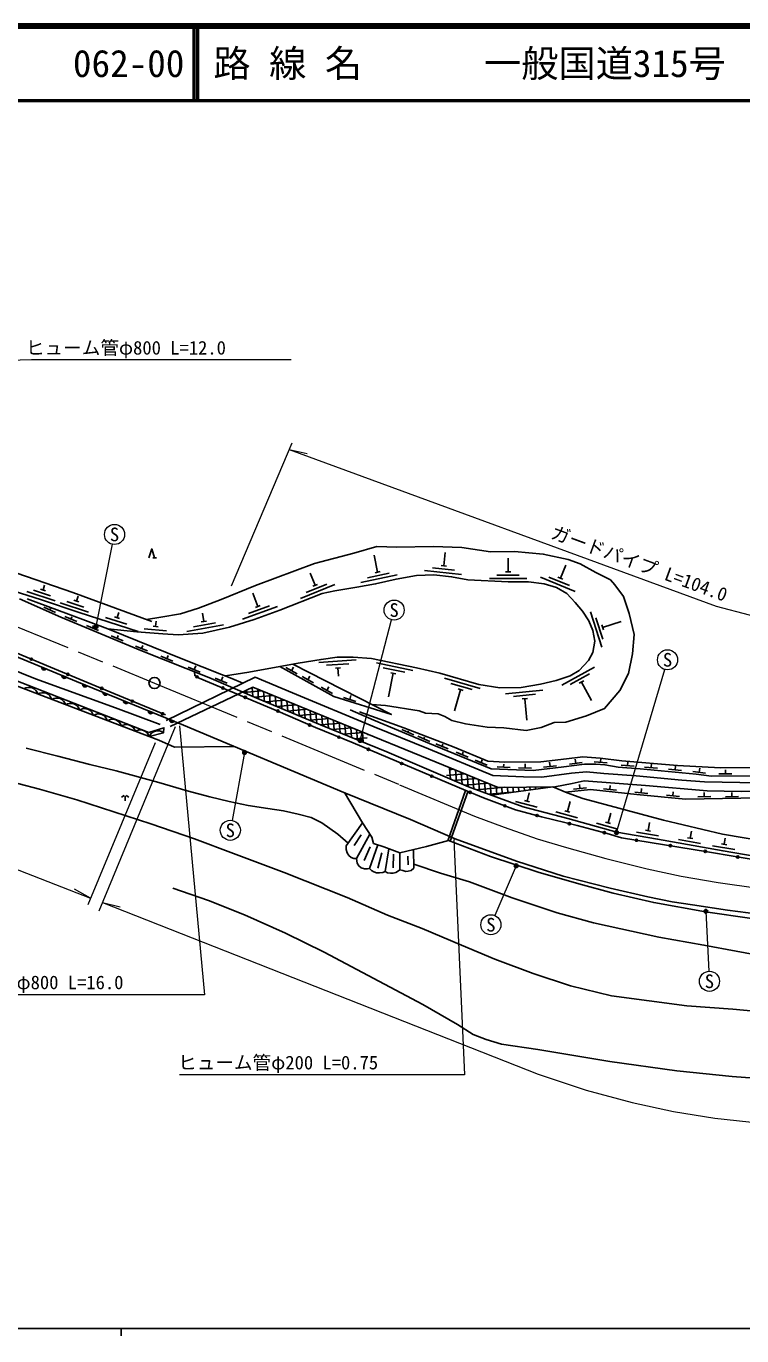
# Model space of a CAD drawing. Units: millimetres, scale not verified. Extents: x 40000 to 680000, y 20000 to 380000.
# Drawn here: x 155240 to 251362, y 204000 to 380000 of the extents above; entities that cross this region are included whole.
import ezdxf
from ezdxf.enums import TextEntityAlignment as Align

# ---------------------------------------------------------------- set-up
doc = ezdxf.new("R2010")
doc.units = ezdxf.units.MM
doc.header["$LTSCALE"] = 1000
doc.linetypes.add('CHAIN', pattern=[18.5, 12, -1.5, 3.5, -1.5])
for name, color, linetype, lineweight in [('M-BGD', 7, 'Continuous', 25), ('M-BGD-HTXT', 7, 'Continuous', 13), ('M-BMK', 2, 'CHAIN', 13), ('M-BMK-SRVR', 3, 'Continuous', 25), ('M-STR-HTXT', 7, 'Continuous', 13), ('M-STR-STRC', 7, 'Continuous', 25), ('M-TTL', 2, 'Continuous', 140), ('M-TTL-BAND', 7, 'Continuous', 25), ('M-TTL-LINE', 7, 'Continuous', 50)]:
    doc.layers.add(name, color=color, linetype=linetype, lineweight=lineweight)
doc.layers.add('M-TTL-TXT', color=7, linetype='Continuous')
doc.styles.add('ＭＳ ゴシック', font='')
doc.styles.get('ＭＳ ゴシック').set_extended_font_data('MS Gothic')
pattern_1 = [(5, (1090, -1131), (-65.3668, 747.146), []), (95, (1090, -1131), (-747.146, -65.3668), [])]

msp = doc.modelspace()

# ---------------------------------------------------------------- hatches: boundary and pattern name
at = {"layer": 'M-BGD'}
for points in [[(157924, 293628), (157347, 293870, 0.84072)], [(160053, 292738), (160630, 292497, -0.84072)], [(162833, 291584), (163413, 291348, -0.84072)], [(165566, 290471), (166145, 290234, -0.84072)], [(168907, 289109), (168327, 289345, 0.84072)], [(172237, 287752), (171658, 287988, 0.84072)], [(175098, 286586), (174519, 286822, 0.84072)]]:
    msp.add_hatch(color=256, dxfattribs=at).paths.add_polyline_path(points)
h = msp.add_hatch(dxfattribs=at)
h.set_pattern_fill('USER', color=256, style=0, pattern_type=2)
h.set_pattern_definition(pattern_1)
h.paths.add_polyline_path([(197834, 286177), (185698, 291193), (184277, 290511), (186539, 289543), (194791, 286130), (200757, 283677), (201218, 284800)])
h = msp.add_hatch(dxfattribs=at)
h.set_pattern_fill('USER', color=256, style=0, pattern_type=2)
h.set_pattern_definition(pattern_1)
h.paths.add_polyline_path([(212883, 280053), (212161, 280347), (211623, 279085), (214648, 277794), (217758, 276643), (225973, 277779), (218645, 277709)])
at = {"layer": 'M-STR-STRC'}
for points in [[(164849, 299439, -0.41421), (164749, 299099, -0.41421), (164410, 299199, -1)], [(200316, 284127, -0.41421), (200216, 283788, -0.41421), (199877, 283888, -1)], [(184791, 282514, -0.41421), (184691, 282174, -0.41421), (184352, 282274, -1)], [(234743, 271778, -0.41421), (234643, 271439, -0.41421), (234304, 271539, -1)], [(221273, 267288, -1), (220834, 267049, -0.41421), (220934, 267388, -0.41421)], [(246765, 261164, -1), (246326, 260925, -0.41421), (246426, 261264, -0.41421)]]:
    msp.add_hatch(color=256, dxfattribs=at).paths.add_polyline_path(points)

# ---------------------------------------------------------------- linework, layer by layer
at = {"layer": 'M-BGD'}
for p, q in [((172242, 308568), (172744, 308568)), ((202448, 306631), (201961, 308910)), ((211339, 307485), (211532, 309276)), ((219974, 306685), (219973, 308509)), ((194058, 304861), (193405, 306505)), ((200191, 305228), (205081, 306274)), ((201075, 305877), (204009, 306505)), ((202106, 306558), (202790, 306704)), ((208757, 306859), (213728, 306321)), ((209799, 307199), (212782, 306876)), ((210991, 307522), (211687, 307447)), ((219624, 306685), (220324, 306685)), ((226997, 305810), (227730, 307586)), ((157505, 304245), (157713, 304879)), ((192068, 303101), (196714, 304948)), ((192831, 303889), (195618, 304997)), ((193733, 304732), (194384, 304990)), ((217474, 305784), (222474, 305786)), ((218474, 306234), (221474, 306236)), ((224342, 305932), (228964, 304024)), ((225438, 305966), (228211, 304822)), ((226673, 305944), (227320, 305676)), ((155324, 304014), (159125, 302767)), ((156225, 304192), (158505, 303444)), ((157172, 304355), (157838, 304136)), ((161658, 302856), (162321, 302633)), ((161989, 302745), (162205, 303388)), ((186350, 302012), (185691, 303804)), ((157597, 301901), (159196, 301190)), ((158396, 301545), (158491, 301757)), ((159807, 302527), (163599, 301255)), ((160709, 302699), (162984, 301936)), ((167446, 300524), (167660, 301198)), ((179105, 299992), (178910, 301100)), ((184315, 300305), (189007, 302030)), ((185098, 301072), (187913, 302107)), ((186022, 301891), (186679, 302133)), ((231043, 301305), (232559, 296541)), ((160435, 300651), (162050, 299979)), ((161242, 300315), (161372, 300626)), ((163349, 299438), (164964, 298765)), ((164156, 299101), (164301, 299448)), ((165880, 300549), (168739, 299640)), ((167112, 300630), (167779, 300418)), ((172272, 299355), (172970, 299300)), ((172621, 299327), (172677, 300041)), ((176800, 298671), (181724, 299540)), ((177706, 299288), (180661, 299809)), ((178761, 299931), (179450, 300052)), ((231775, 300489), (232684, 297630)), ((232552, 299529), (232764, 298862)), ((232658, 299196), (235174, 299996)), ((166634, 298070), (168249, 297397)), ((167442, 297733), (167604, 298124)), ((171091, 298996), (174082, 298762)), ((169915, 296690), (171539, 296040)), ((170727, 296365), (170885, 296759)), ((173332, 295322), (174957, 294671)), ((174145, 294996), (174310, 295409)), ((177796, 293534), (178005, 294057)), ((199550, 294827), (194561, 294497)), ((198582, 294312), (195589, 294114)), ((207183, 293418), (202285, 294425)), ((157924, 293628), (157347, 293870)), ((160630, 292497), (160053, 292738)), ((176983, 293860), (178608, 293209)), ((180627, 292380), (182235, 291691)), ((181431, 292035), (181652, 292552)), ((190101, 293805), (191629, 292952)), ((190865, 293378), (191139, 293869)), ((192300, 292588), (193828, 291735)), ((193064, 292162), (193338, 292653)), ((197465, 293787), (196766, 293741)), ((197115, 293764), (197190, 292642)), ((206113, 293179), (203174, 293783)), ((204553, 293040), (203898, 289854)), ((204896, 292969), (204210, 293110)), ((216230, 291005), (211426, 292393)), ((231572, 293853), (227193, 291441)), ((230914, 292976), (228286, 291529)), ((163413, 291348), (162833, 291584)), ((166145, 290234), (165566, 290471)), ((194849, 291166), (196377, 290313)), ((195613, 290739), (195887, 291231)), ((215144, 290851), (212262, 291683)), ((213578, 290835), (212757, 287994)), ((213914, 290738), (213242, 290932)), ((224621, 290749), (219642, 290289)), ((230123, 292027), (229510, 291690)), ((229817, 291858), (231181, 289382)), ((168907, 289109), (168327, 289345)), ((197857, 289784), (199528, 289265)), ((198693, 289525), (198860, 290062)), ((223666, 290209), (220679, 289933)), ((222563, 289655), (221866, 289591)), ((222214, 289623), (222480, 286751)), ((172237, 287752), (171658, 287988)), ((175098, 286586), (174519, 286822)), ((205706, 285464), (207318, 284785)), ((206512, 285125), (206592, 285316)), ((207843, 284564), (209456, 283884)), ((208649, 284224), (208742, 284444)), ((210283, 283544), (211901, 282877)), ((211092, 283210), (211216, 283511)), ((212985, 282431), (214604, 281765)), ((213795, 282098), (213932, 282433)), ((232386, 281072), (232427, 281633)), ((215550, 281376), (217168, 280710)), ((216359, 281043), (216502, 281389)), ((218488, 280443), (220237, 280381)), ((219363, 280412), (219377, 280823)), ((221382, 280348), (223131, 280286)), ((222256, 280317), (222276, 280879)), ((224739, 280427), (226479, 280617)), ((225609, 280522), (225548, 281082)), ((228199, 280825), (229933, 281061)), ((229066, 280943), (228990, 281500)), ((231514, 281136), (233259, 281009)), ((235145, 280670), (236891, 280552)), ((236018, 280611), (236056, 281172)), ((238305, 280440), (240047, 280274)), ((239176, 280357), (239229, 280917)), ((241531, 280133), (243273, 279967)), ((242402, 280050), (242456, 280610)), ((244766, 279843), (246501, 279615)), ((245633, 279729), (245706, 280287)), ((249154, 279517), (249153, 280079)), ((229613, 277538), (229554, 278097)), ((248279, 279515), (250029, 279519)), ((168030, 276392), (168380, 276594)), ((168530, 276556), (168530, 275901)), ((169030, 276392), (168680, 276594)), ((214227, 277299), (211860, 270513)), ((217758, 276643), (225973, 277779)), ((222528, 275865), (222812, 276954)), ((228743, 277446), (230483, 277630)), ((232773, 277507), (234513, 277329)), ((233643, 277418), (233700, 277977)), ((236980, 277075), (238721, 276899)), ((237851, 276987), (237907, 277547)), ((241236, 276646), (242977, 276470)), ((242106, 276558), (242163, 277118)), ((245446, 276446), (247195, 276475)), ((246320, 276460), (246311, 277023)), ((249161, 276450), (250911, 276479)), ((250036, 276465), (250027, 277027)), ((220963, 275809), (223866, 275051)), ((222190, 275954), (222867, 275777)), ((227944, 274452), (228307, 275799)), ((198240, 269832), (200410, 272937)), ((226378, 274407), (229275, 273627)), ((227606, 274543), (228282, 274361)), ((231843, 272899), (234732, 272091)), ((233072, 273022), (233746, 272834)), ((233409, 272928), (233780, 274255)), ((238775, 271878), (238960, 272987)), ((199302, 269889), (200212, 271305)), ((199587, 268137), (201390, 271429)), ((237221, 271681), (240180, 271187)), ((238430, 271936), (239120, 271820)), ((244435, 270879), (244601, 271804)), ((200649, 267894), (201464, 269735)), ((201368, 266811), (202470, 269988)), ((203452, 266393), (203944, 269464)), ((207326, 266865), (207282, 269347)), ((242879, 270701), (245831, 270170)), ((244090, 270941), (244779, 270817)), ((247449, 269866), (250407, 269362)), ((248658, 270116), (249348, 269999)), ((249003, 270058), (249141, 270869)), ((202492, 266867), (202988, 268886)), ((204511, 266903), (204594, 268720)), ((205446, 266622), (205431, 268920)), ((206543, 267304), (206508, 268472))]:
    msp.add_line(p, q, dxfattribs=at)
for points in [[(104630, 326629), (106301, 326130), (106622, 326051), (106343, 325249), (106506, 322786), (109371, 322110), (122560, 319209), (126577, 317876), (129411, 316990), (131092, 316399), (135335, 316119), (137229, 315941), (147557, 308781), (153969, 306474), (161510, 303874), (172124, 299990)], [(129435, 312088), (129799, 309907), (131944, 303009), (132008, 302145), (133737, 298109), (137210, 297165), (146839, 294497), (149458, 293767), (171716, 285064), (173733, 285717), (173683, 285051), (171752, 284527)], [(130910, 302931), (129570, 307295), (128711, 310227), (128716, 310643), (129720, 311311), (136707, 309316), (141905, 307910), (142486, 307855), (153505, 304107), (157293, 302896), (162351, 301200), (170293, 298674)], [(171402, 300255), (173342, 300597), (175969, 301024), (178390, 301792), (181431, 302972), (186022, 304830), (193963, 307807), (199268, 309159), (202323, 310059), (205045, 310003), (209887, 310062), (213745, 309958), (217612, 309338), (220816, 309397), (224690, 309057), (228026, 308348), (229664, 307744), (231775, 306593), (233709, 305575), (234319, 304936), (235470, 303357), (236252, 301071), (236888, 298264), (236666, 295668), (236150, 292991), (234984, 290719), (232931, 288322), (230510, 287334), (227706, 286463), (226170, 286419), (224429, 285741), (222418, 285355), (219392, 285709), (217148, 285797), (214235, 286255), (212420, 286698), (211460, 287244), (210574, 287583), (208892, 287672), (208021, 288011), (203508, 288701), (201683, 288825)], [(171718, 308568), (172106, 309756), (172494, 308568)], [(166195, 298994), (170083, 298623), (173584, 298349), (175650, 298188), (178957, 298430), (182529, 299255), (185869, 300255), (189290, 301512), (194974, 303772), (196685, 304111), (199654, 304611), (202171, 305046), (204914, 305707), (207673, 306158), (210000, 306272), (212388, 306014), (214550, 305611), (219974, 305335), (222720, 305336), (224820, 305046), (226482, 304562), (227869, 303772), (228998, 302563), (229968, 301382), (230807, 300093), (231372, 298787), (231630, 297335), (231373, 295816), (230792, 294735), (229534, 293413), (228324, 292672), (226436, 292059), (224305, 291555), (221724, 291119), (218852, 291087), (216061, 291523), (210815, 293038), (207648, 293782), (201633, 295018), (199158, 295217), (197029, 295201), (194851, 294911), (191767, 294378), (185138, 293185), (181999, 292679)], [(131944, 303009), (132766, 303032), (141141, 300771), (148175, 298458), (151252, 296992), (153820, 295821), (158520, 293853), (167007, 290323), (173945, 287431)], [(154350, 303038), (159869, 300582), (170617, 296106), (179749, 292449), (186539, 289543), (194791, 286130), (203669, 282480), (214648, 277794), (221997, 275074), (228015, 273503), (234575, 271667), (240054, 270752), (248852, 269170), (256423, 267882), (263329, 266556), (273784, 266048), (283170, 265462), (294914, 264895), (369385, 260535)], [(155347, 303043), (160915, 300962), (166195, 298994), (176268, 294912), (181476, 292890), (182881, 292323), (184346, 291724)], [(132922, 298697), (133372, 297689), (149332, 293090), (171752, 284527)], [(133308, 299110), (136089, 299038), (143425, 296782), (150600, 294648), (156504, 292309), (167226, 288395), (173212, 286151)], [(152390, 295942), (162001, 291923), (176385, 286061), (197908, 277025), (206867, 273392), (212860, 270789), (221077, 267772), (227371, 265772), (233699, 264145), (238745, 263000), (242027, 262344), (244731, 261898), (249449, 261200), (256404, 260309), (260991, 259821), (263052, 259625), (267705, 259426), (287757, 258289), (299856, 257704), (336670, 255577)], [(191066, 294252), (204292, 287492), (196546, 289897), (189308, 293936)], [(174021, 286697), (186014, 292536), (191019, 290406), (201971, 285829), (209260, 282879), (217923, 279319), (222026, 279103), (224484, 279095), (228472, 279598), (230517, 279808), (232849, 279571), (237173, 279244), (243288, 278657), (246336, 278433), (255829, 278259)], [(177845, 293212), (177879, 292737), (178489, 292382), (189044, 287965), (194110, 285731), (199152, 283671), (214291, 277272), (216673, 276297), (220958, 274691), (224459, 273760), (229270, 272568), (233256, 271519), (235224, 270927), (246738, 269051), (250482, 268401), (255342, 267625), (264095, 266091), (265345, 265983), (269472, 265773), (275380, 265527), (281696, 265226), (282015, 265534)], [(174599, 285870), (185698, 291193), (197834, 286177), (218645, 277709), (226262, 277782), (228566, 278210), (230185, 278580), (238417, 277944), (246711, 277237), (251285, 277133), (258008, 277214), (272411, 281068), (276447, 281023), (286330, 280802), (296325, 285710), (305817, 285714), (311484, 285644), (317621, 284661), (322929, 283896), (333978, 277682), (342263, 276125)], [(200030, 287855), (205944, 285700), (212721, 283086), (217244, 281233), (219531, 281091), (224361, 281144), (227814, 281525), (230018, 281831), (232316, 281635), (235268, 281276), (242721, 280633), (248520, 280349), (257917, 280419), (269130, 283227), (272630, 284009), (279971, 283911), (285498, 283770), (295676, 288689), (302398, 288717), (311301, 288815), (312710, 288760), (322658, 287166)], [(198764, 288143), (201913, 286757), (209395, 283605), (217694, 280189), (223328, 279990), (227471, 280443), (230221, 280816), (231766, 280836), (232976, 280747), (234777, 280413), (237689, 280216), (245241, 279497), (247271, 279231), (254399, 279249)], [(171752, 284527), (173049, 284042), (175179, 283128), (183185, 283206)], [(227690, 277051), (231022, 277404), (237284, 276762), (243799, 276105), (246325, 276179), (253713, 276299), (258992, 276554), (265463, 277718), (274063, 279423), (287279, 279620), (296269, 284416), (311892, 284444), (318871, 283237), (322895, 282639)], [(155229, 282957), (159493, 281902), (163801, 280767), (167306, 279923), (173077, 278368), (176875, 277252), (179884, 276445), (182522, 275787), (185074, 275273), (187707, 274852), (189803, 274547), (191771, 274090), (193539, 273634), (194943, 272944), (197109, 271435), (198489, 270188)], [(151510, 278916), (157032, 277459), (162030, 276040), (171991, 272789), (177844, 270768), (183100, 268837), (189906, 266253), (198352, 262886), (203780, 260530), (208447, 258723), (213723, 256502), (218196, 254637), (223327, 252679), (228339, 251037), (233872, 249668), (243961, 248331), (250178, 247887), (263549, 246662)], [(197976, 276997), (200410, 272937), (201668, 271001), (201907, 270183), (203286, 269705), (205431, 268920), (208997, 269743), (211970, 270543)], [(214563, 277161), (214558, 277124), (212173, 270466)], [(225973, 277779), (227923, 276953), (229987, 276212), (240847, 273285), (248766, 271434), (263866, 268858), (267861, 268629), (282440, 267370), (294979, 266451), (299245, 266238), (304856, 265883), (315691, 265368), (319487, 265046), (326581, 264611), (335906, 263917), (364044, 262056), (375884, 261196), (401066, 259479), (406184, 259194), (406764, 259226), (406704, 258322)], [(207326, 266865), (206956, 266516), (206537, 266428), (206219, 266416), (205829, 266516), (205446, 266622), (205269, 266487), (204897, 266269), (204526, 266192), (204160, 266169), (203765, 266233), (203452, 266393), (203161, 266257), (202701, 266210), (202276, 266221), (201952, 266339), (201622, 266534), (201368, 266811), (201073, 266752), (200672, 266776), (200253, 266899), (199917, 267141), (199693, 267501), (199587, 268137), (199233, 268143), (198896, 268279), (198559, 268569), (198358, 268887), (198232, 269368), (198240, 269832)], [(211970, 270543), (217593, 268414), (224015, 266314), (229470, 264743), (234086, 263471), (239532, 262229), (246486, 260958), (252710, 260100), (259487, 259449), (267754, 258884), (274442, 258529), (297248, 257367), (333502, 254990), (365569, 253259)], [(326062, 253809), (318539, 252898), (308968, 253338), (302652, 253517), (295983, 253615), (289784, 253500), (284142, 253468), (272053, 253500), (265019, 253646), (261970, 253842), (259280, 254086), (246281, 256508), (240208, 257576), (231430, 259501), (226549, 260839), (220532, 262876), (214803, 264998), (210874, 266187), (207317, 267378)], [(174942, 264151), (179744, 262495), (184576, 260575), (190060, 258114), (195249, 255544), (208501, 248534), (213164, 245843), (215279, 244500), (217014, 243834), (219105, 243184), (223969, 242456), (233657, 240842), (242641, 239604), (250051, 238860), (255473, 238427)]]:
    msp.add_lwpolyline(points, dxfattribs=at)
for centre in [(155930, 294937), (160827, 292894), (178184, 292560), (165376, 291001), (181657, 291057), (169481, 289292), (184666, 289797), (173554, 287594), (189044, 287965), (193304, 286087), (197239, 284453), (201198, 282806), (205666, 280918), (209698, 279214), (214878, 277031), (219534, 275225), (223860, 273920), (228205, 272832), (232901, 271612), (237215, 270603), (241765, 269862), (246460, 269097), (250821, 268347)]:
    msp.add_circle(centre, 150, dxfattribs=at)
for centre, radius, start, end in [((157656, 293799), 318, 167.2001, 327.41784), ((160362, 292668), 318, 167.2001, 327.41784), ((155604, 289892), 1250, 15.96659, 122.2268), ((157472, 289178), 1250, 15.96659, 122.2268), ((163144, 291517), 318, 167.71725, 327.93499), ((165876, 290403), 318, 167.71725, 327.93499), ((159340, 288465), 1250, 15.96659, 122.2268), ((161209, 287751), 1250, 15.96659, 122.2268), ((168637, 289278), 318, 167.71725, 327.93499), ((163077, 287038), 1250, 15.96659, 122.2268), ((164946, 286324), 1250, 15.96659, 122.2268), ((171968, 287920), 318, 167.71725, 327.93499), ((166814, 285610), 1250, 15.96659, 122.2268), ((168682, 284897), 1250, 15.96659, 122.2268), ((170551, 284183), 1250, 15.96659, 122.2268), ((172914, 284065), 1250, 52.0463, 158.3065), ((174829, 286754), 318, 167.71725, 327.93499)]:
    msp.add_arc(centre, radius, start, end, dxfattribs=at)
at = {"layer": 'M-BGD-HTXT'}
for p, q in [((164630, 299319), (166838, 310374)), ((200097, 284008), (204320, 300228)), ((234523, 271659), (241009, 293553)), ((184572, 282394), (182897, 273264)), ((221054, 267168), (218188, 260486)), ((246546, 261044), (246948, 252992))]:
    msp.add_line(p, q, dxfattribs=at)
for centre in [(167102, 311698), (204660, 301534), (241392, 294848), (182653, 271936), (217655, 259245), (247015, 251644)]:
    msp.add_circle(centre, 1350, dxfattribs=at)
at = {"layer": 'M-BMK'}
msp.add_lwpolyline([(74724, 312251), (113177, 309386), (118652, 308900), (123958, 308148), (128748, 307290), (133516, 306259), (138042, 304992), (143441, 303307), (149743, 301029), (172472, 291730), (205402, 278058), (215470, 273835), (219445, 272338), (223880, 270800), (227795, 269642), (233106, 268137), (238662, 266754), (243215, 265792), (248195, 264909), (253552, 264176), (258119, 263669), (262573, 263303), (267824, 263035), (368606, 257058)], dxfattribs=at)
at = {"layer": 'M-BMK-SRVR'}
msp.add_circle((172472, 291730), 750, dxfattribs=at)
at = {"layer": 'M-STR-HTXT'}
for p, q in [((152926, 335126), (155935, 335226)), ((155935, 335226), (190809, 335226)), ((182822, 304798), (190958, 324029)), ((190568, 323107), (192968, 322590)), ((175247, 285856), (164999, 261090)), ((175815, 285967), (179184, 249837)), ((172581, 283693), (163498, 261912)), ((126446, 277333), (163883, 262835)), ((212669, 270721), (214128, 239062)), ((163883, 262835), (161740, 264032)), ((165467, 262222), (167857, 261663)), ((179184, 249837), (141533, 249837)), ((214128, 239062), (175838, 239062))]:
    msp.add_line(p, q, dxfattribs=at)
for points in [[(190568, 323107), (247928, 302059), (252346, 300890), (258151, 299626), (263574, 298718), (268345, 298131), (273739, 297702), (277436, 297552), (281605, 297521), (283811, 297564)], [(165467, 262222), (223997, 239157), (230475, 237000), (236657, 235333), (242190, 234150), (247760, 233245), (253943, 232566), (258626, 232278), (260959, 232206), (373120, 227301), (427052, 226469), (435841, 227099), (446242, 228616), (455410, 230671), (462683, 232801), (469645, 235277), (476214, 238030), (481262, 240438), (486134, 243020), (491210, 245998), (500378, 252307)]]:
    msp.add_lwpolyline(points, dxfattribs=at)
at = {"layer": 'M-STR-STRC'}
for centre in [(164630, 299319), (200097, 284008), (184572, 282394), (234523, 271659), (221054, 267168), (246546, 261044)]:
    msp.add_circle(centre, 250, dxfattribs=at)
at = {"layer": 'M-TTL'}
msp.add_line((680000, 380000), (40000, 380000), dxfattribs=at)
at = {"layer": 'M-TTL-BAND'}
for p, q in [((40000, 205000), (579000, 205000)), ((168000, 205000), (168000, 204000))]:
    msp.add_line(p, q, dxfattribs=at)
at = {"layer": 'M-TTL-LINE'}
for p, q in [((177750, 380000), (177750, 370000)), ((178250, 380000), (178250, 370000)), ((40000, 370000), (680000, 370000))]:
    msp.add_line(p, q, dxfattribs=at)

# ---------------------------------------------------------------- texts
at = {"layer": 'M-BGD-HTXT', "style": 'ＭＳ ゴシック'}
for p in [(167102, 311698), (204660, 301534), (241392, 294848), (182653, 271936), (217655, 259245), (247015, 251644)]:
    msp.add_text('S', height=1833, dxfattribs=at).set_placement(p, align=Align.MIDDLE_CENTER)
at = {"layer": 'M-STR-HTXT', "style": 'ＭＳ ゴシック'}
for s, p in [('ヒューム管φ800 L=12.0', (155200, 335318)), ('ヒューム管φ800 L=16.0', (141436, 250029)), ('ヒューム管φ200 L=0.75', (175647, 239255))]:
    msp.add_text(s, height=1833, dxfattribs=at).set_placement(p, align=Align.BOTTOM_LEFT)
msp.add_text('ガードパイプ L=104.0', height=1833, rotation=339.85, dxfattribs=at).set_placement((237097, 306424), align=Align.BOTTOM_CENTER)
at = {"layer": 'M-TTL-TXT', "style": 'ＭＳ ゴシック'}
for s, p in [('062-00', (161521, 375000)), ('路 線 名', (180380, 375000)), ('一般国道315号', (216734, 375000))]:
    msp.add_text(s, height=3666, dxfattribs=at).set_placement(p, align=Align.MIDDLE_LEFT)

doc.saveas('drawing.dxf')
